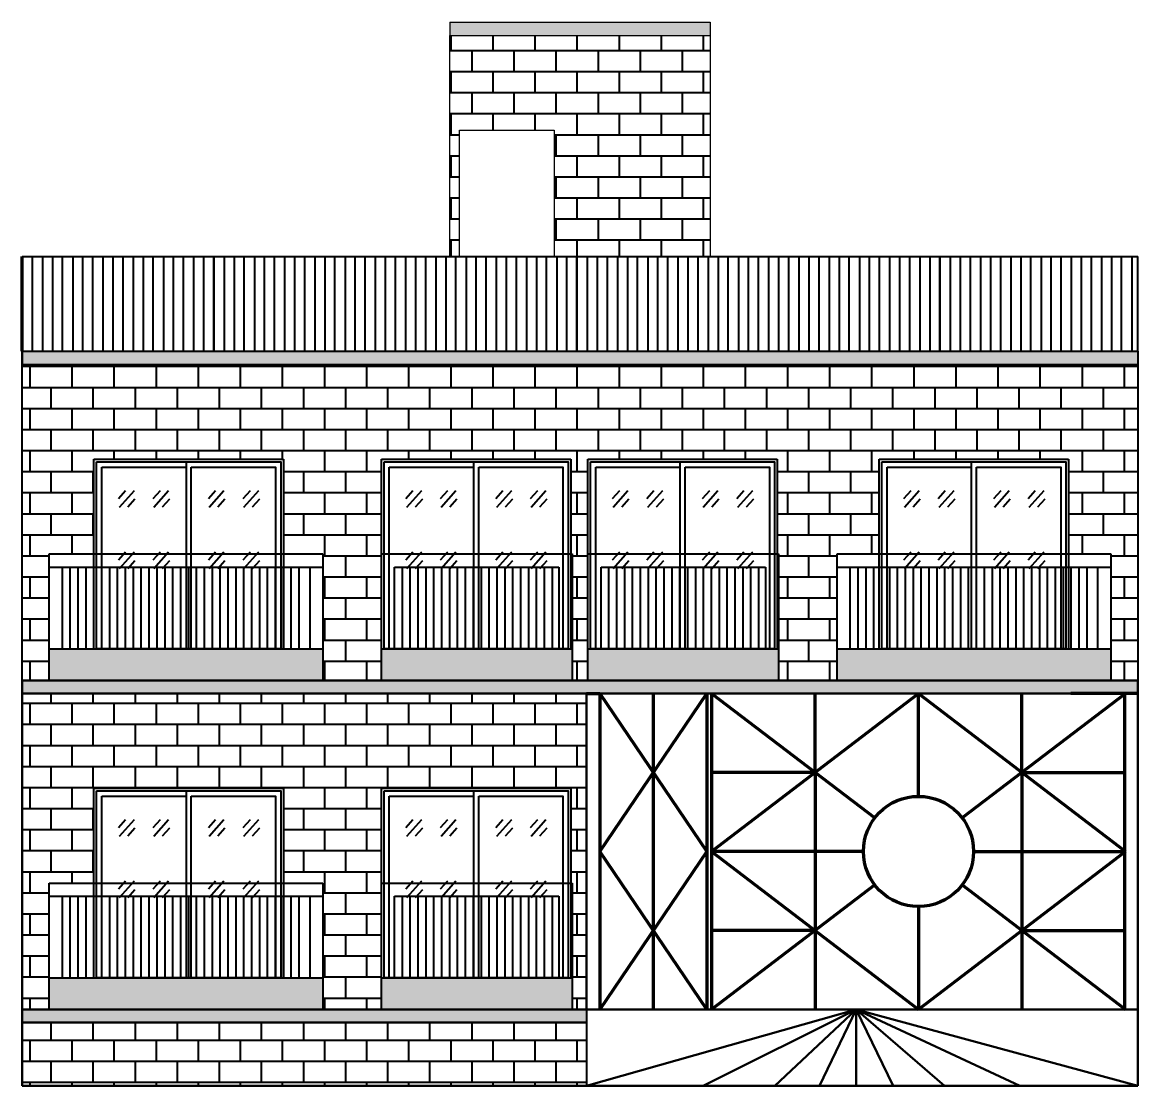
# Model space of a CAD drawing. Header units: inches. Extents: x -6918 to 21732, y -6368 to 1797.
# Drawn here: x 15717 to 16141, y -273.3 to 130.7 of the extents above; entities that cross this region are included whole.
import ezdxf

# ---------------------------------------------------------------- set-up
doc = ezdxf.new("R2010")
doc.units = ezdxf.units.IN
doc.header["$MEASUREMENT"] = 0
doc.layers.add('LINE', color=250, linetype='Continuous', lineweight=15)
doc.layers.add('Raling', color=1, linetype='Continuous', lineweight=15)
doc.layers.add('Roof', color=7, linetype='Continuous')
pattern_1 = [(50, (0, 0), (7.1726018, -0.6275213), [0.75, -8.25]), (355, (0, 0), (-1.3875133, 7.5219213), [0.6, -6.6]), (100.451444, (0.598, -0.052), (5.7850885, 6.8944), [0.637402, -7.011421]), (46.1842, (0, 2), (10.6724133, -1.655193), [1.125, -12.375]), (96.635635, (0.889, 1.862), (9.3466195, 9.741186), [0.9561034, -10.5171376]), (351.184164, (0, 2), (9.3466195, 9.741186), [0.9, -9.9]), (21, (1, 1.5), (5.9690705, -4.026189), [0.75, -8.25]), (326, (1, 1.5), (2.4331533, 7.2515005), [0.6, -6.6]), (71.451445, (1.4974, 1.1645), (8.4022238, 3.2253115), [0.637402, -7.011421]), (37.5, (0, 0), (0.12159855, 3.32893854), [0, -6.52, 0, -6.7, 0, -6.625]), (7.5, (0, 0), (2.6306954, 3.9441171), [0, -3.82, 0, -6.37, 0, -2.525]), (327.5, (-2.23, 0), (5.33822436, -0.2255487), [0, -2.5, 0, -7.8, 0, -10.35]), (317.5, (-3.23, 0), (5.8318617, 1.0010498), [0, -3.25, 0, -5.18, 0, -7.35])]

msp = doc.modelspace()

# ---------------------------------------------------------------- hatches: boundary and pattern name
at = {"layer": 'Roof', "lineweight": 40, "true_color": 0x000000, "transparency": 33554687}
h = msp.add_hatch(dxfattribs=at)
h.set_pattern_fill('AR-CONC', color=18)
h.set_pattern_definition(pattern_1)
h.paths.add_polyline_path([(15978.53, 130.7), (15879.53, 130.7), (15879.53, 125.7), (15978.53, 125.7)])
h.paths.add_polyline_path([(16141.03, 5.7), (15717.03, 5.7), (15717.03, 0.7), (16141.03, 0.7)])
h.paths.add_polyline_path([(15931.53, -244.3), (15717.03, -244.3), (15717.03, -249.3), (15931.53, -249.3)])
at = {"layer": 'Roof', "lineweight": 40, "true_color": 0xf3aa00, "transparency": 33554687}
h = msp.add_hatch(dxfattribs=at)
h.set_pattern_fill('AR-B816', color=40)
h.paths.add_polyline_path([(16141.03, 0.7), (15717.03, 0.7), (15717.03, -119.3), (15727.28, -119.3), (15727.28, -107.3), (15727.28, -71.3), (15744.28, -71.3), (15744.28, -35.3), (15816.28, -35.3), (15816.28, -71.3), (15831.28, -71.3), (15831.28, -119.3), (15853.53, -119.3), (15853.53, -107.3), (15853.53, -35.3), (15925.53, -35.3), (15925.53, -71.3), (15926.03, -71.3), (15926.03, -119.3), (15932.03, -119.3), (15932.03, -107.3), (15932.03, -35.3), (16004.03, -35.3), (16004.03, -71.3), (16004.53, -71.3), (16004.53, -119.3), (16026.78, -119.3), (16026.78, -107.3), (16026.78, -71.3), (16042.78, -71.3), (16042.78, -35.3), (16114.78, -35.3), (16114.78, -71.3), (16130.78, -71.3), (16130.78, -119.3), (16141.03, -119.3)])
h.paths.add_polyline_path([(15931.53, -124.3), (15717.03, -124.3), (15717.03, -244.3), (15727.28, -244.3), (15727.28, -232.3), (15727.28, -196.3), (15744.28, -196.3), (15744.28, -160.3), (15816.28, -160.3), (15816.28, -196.3), (15831.28, -196.3), (15831.28, -244.3), (15853.53, -244.3), (15853.53, -232.3), (15853.53, -196.3), (15853.53, -160.3), (15925.53, -160.3), (15925.53, -196.3), (15926.03, -196.3), (15926.03, -244.3), (15931.53, -244.3)])
h.paths.add_polyline_path([(15978.53, 125.7), (15879.53, 125.7), (15879.53, 41.7), (15883.19, 41.7), (15883.19, 89.7), (15919.19, 89.7), (15919.19, 41.7), (15978.53, 41.7)])
at = {"layer": 'Roof', "lineweight": 40, "true_color": 0x000000, "transparency": 33554687}
h = msp.add_hatch(dxfattribs=at)
h.set_pattern_fill('AR-CONC', color=18)
h.set_pattern_definition(pattern_1)
h.paths.add_polyline_path([(15831.28, -107.3), (15727.28, -107.3), (15727.28, -119.3), (15775.28, -119.3), (15831.28, -119.3)])
h.paths.add_polyline_path([(15926.03, -107.3), (15853.53, -107.3), (15853.53, -119.3), (15926.03, -119.3)])
h.paths.add_polyline_path([(16004.53, -107.3), (15932.03, -107.3), (15932.03, -119.3), (16004.53, -119.3)])
h.paths.add_polyline_path([(16130.78, -107.3), (16026.78, -107.3), (16026.78, -119.3), (16130.78, -119.3)])
h.paths.add_polyline_path([(16141.03, -119.3), (16026.78, -119.3), (16004.53, -119.3), (15932.03, -119.3), (15926.03, -119.3), (15853.53, -119.3), (15831.28, -119.3), (15775.28, -119.3), (15727.28, -119.3), (15717.03, -119.3), (15717.03, -124.3), (16141.03, -124.3)])
h.paths.add_polyline_path([(15831.28, -232.3), (15727.28, -232.3), (15727.28, -244.3), (15831.28, -244.3)])
h.paths.add_polyline_path([(15926.03, -232.3), (15853.53, -232.3), (15853.53, -244.3), (15926.03, -244.3)])
at = {"layer": 'Roof', "lineweight": 40, "true_color": 0xf3aa00, "transparency": 33554687}
h = msp.add_hatch(dxfattribs=at)
h.set_pattern_fill('AR-B816', color=40)
h.paths.add_polyline_path([(15931.53, -249.3), (15717.03, -249.3), (15717.03, -273.3), (15931.53, -273.3)])

# ---------------------------------------------------------------- linework, layer by layer
at = {"layer": 'LINE', "linetype": 'ByBlock', "lineweight": 25}
for p, q in [((15879.53, 130.7), (15978.53, 130.7)), ((15879.53, 130.7), (15879.53, 125.7)), ((15978.53, 130.7), (15978.53, 125.7)), ((15879.53, 41.7), (15879.53, 125.7)), ((15879.53, 125.7), (15978.53, 125.7)), ((15978.53, 125.7), (15978.53, 41.7))]:
    msp.add_line(p, q, dxfattribs=at)
msp.add_lwpolyline([(15883.19, 89.7), (15919.19, 89.7), (15919.19, 41.7), (15883.19, 41.7)], close=True, dxfattribs=at)
at = {"layer": 'Raling', "color": 18, "lineweight": 70, "true_color": 0x000000}
msp.add_line((15717.03, 5.7), (15717.03, 41.7), dxfattribs=at)
at = {"layer": 'Raling', "color": 18, "lineweight": 40, "true_color": 0x000000}
for p, q in [((15717.03, 41.7), (16141.03, 41.7)), ((15720.73, 41.7), (15720.73, 5.7)), ((15724.69, 41.7), (15724.69, 5.7)), ((15728.46, 41.7), (15728.46, 5.7)), ((15732.22, 41.7), (15732.22, 5.7)), ((15732.22, 41.7), (15732.22, 5.7)), ((15736.19, 41.7), (15736.19, 5.7)), ((15739.95, 41.7), (15739.95, 5.7)), ((15743.72, 41.7), (15743.72, 5.7)), ((15743.72, 41.7), (15743.72, 5.7)), ((15747.68, 41.7), (15747.68, 5.7)), ((15751.45, 41.7), (15751.45, 5.7)), ((15755.21, 41.7), (15755.21, 5.7)), ((15755.21, 41.7), (15755.21, 5.7)), ((15759.18, 41.7), (15759.18, 5.7)), ((15762.94, 41.7), (15762.94, 5.7)), ((15766.71, 41.7), (15766.71, 5.7)), ((15766.71, 41.7), (15766.71, 5.7)), ((15770.67, 41.7), (15770.67, 5.7)), ((15774.44, 41.7), (15774.44, 5.7)), ((15778.21, 41.7), (15778.21, 5.7)), ((15778.21, 41.7), (15778.21, 5.7)), ((15782.17, 41.7), (15782.17, 5.7)), ((15785.94, 41.7), (15785.94, 5.7)), ((15789.7, 41.7), (15789.7, 5.7)), ((15789.78, 41.7), (15789.78, 5.7)), ((15793.74, 41.7), (15793.74, 5.7)), ((15797.51, 41.7), (15797.51, 5.7)), ((15801.27, 41.7), (15801.27, 5.7)), ((15801.27, 41.7), (15801.27, 5.7)), ((15805.24, 41.7), (15805.24, 5.7)), ((15809, 41.7), (15809, 5.7)), ((15812.77, 41.7), (15812.77, 5.7)), ((15812.77, 41.7), (15812.77, 5.7)), ((15816.73, 41.7), (15816.73, 5.7)), ((15820.5, 41.7), (15820.5, 5.7)), ((15824.26, 41.7), (15824.26, 5.7)), ((15824.26, 41.7), (15824.26, 5.7)), ((15828.23, 41.7), (15828.23, 5.7)), ((15831.99, 41.7), (15831.99, 5.7)), ((15835.76, 41.7), (15835.76, 5.7)), ((15835.76, 41.7), (15835.76, 5.7)), ((15839.72, 41.7), (15839.72, 5.7)), ((15843.49, 41.7), (15843.49, 5.7)), ((15847.26, 41.7), (15847.26, 5.7)), ((15847.26, 41.7), (15847.26, 5.7)), ((15851.22, 41.7), (15851.22, 5.7)), ((15854.99, 41.7), (15854.99, 5.7)), ((15858.75, 41.7), (15858.75, 5.7)), ((15858.75, 41.7), (15858.75, 5.7)), ((15862.72, 41.7), (15862.72, 5.7)), ((15866.48, 41.7), (15866.48, 5.7)), ((15870.25, 41.7), (15870.25, 5.7)), ((15870.25, 41.7), (15870.25, 5.7)), ((15874.21, 41.7), (15874.21, 5.7)), ((15877.98, 41.7), (15877.98, 5.7)), ((15881.74, 41.7), (15881.74, 5.7)), ((15881.74, 41.7), (15881.74, 5.7)), ((15885.71, 41.7), (15885.71, 5.7)), ((15889.47, 41.7), (15889.47, 5.7)), ((15893.24, 41.7), (15893.24, 5.7)), ((15893.24, 41.7), (15893.24, 5.7)), ((15897.2, 41.7), (15897.2, 5.7)), ((15900.97, 41.7), (15900.97, 5.7)), ((15904.74, 41.7), (15904.74, 5.7)), ((15904.74, 41.7), (15904.74, 5.7)), ((15908.7, 41.7), (15908.7, 5.7)), ((15912.47, 41.7), (15912.47, 5.7)), ((15916.23, 41.7), (15916.23, 5.7)), ((15916.23, 41.7), (15916.23, 5.7)), ((15920.2, 41.7), (15920.2, 5.7)), ((15923.96, 41.7), (15923.96, 5.7)), ((15927.73, 41.7), (15927.73, 5.7)), ((15927.8, 41.7), (15927.8, 5.7)), ((15931.77, 41.7), (15931.77, 5.7)), ((15935.53, 41.7), (15935.53, 5.7)), ((15939.3, 41.7), (15939.3, 5.7)), ((15939.3, 41.7), (15939.3, 5.7)), ((15943.26, 41.7), (15943.26, 5.7)), ((15947.03, 41.7), (15947.03, 5.7)), ((15950.79, 41.7), (15950.79, 5.7)), ((15950.79, 41.7), (15950.79, 5.7)), ((15954.76, 41.7), (15954.76, 5.7)), ((15958.52, 41.7), (15958.52, 5.7)), ((15962.29, 41.7), (15962.29, 5.7)), ((15962.29, 41.7), (15962.29, 5.7)), ((15966.25, 41.7), (15966.25, 5.7)), ((15970.02, 41.7), (15970.02, 5.7)), ((15973.78, 41.7), (15973.78, 5.7)), ((15973.78, 41.7), (15973.78, 5.7)), ((15977.75, 41.7), (15977.75, 5.7)), ((15981.51, 41.7), (15981.51, 5.7)), ((15985.28, 41.7), (15985.28, 5.7)), ((15985.28, 41.7), (15985.28, 5.7)), ((15989.24, 41.7), (15989.24, 5.7)), ((15993.01, 41.7), (15993.01, 5.7)), ((15996.78, 41.7), (15996.78, 5.7)), ((15996.78, 41.7), (15996.78, 5.7)), ((16000.74, 41.7), (16000.74, 5.7)), ((16004.51, 41.7), (16004.51, 5.7)), ((16008.27, 41.7), (16008.27, 5.7)), ((16008.27, 41.7), (16008.27, 5.7)), ((16012.24, 41.7), (16012.24, 5.7)), ((16016, 41.7), (16016, 5.7)), ((16019.77, 41.7), (16019.77, 5.7)), ((16019.77, 41.7), (16019.77, 5.7)), ((16023.73, 41.7), (16023.73, 5.7)), ((16027.5, 41.7), (16027.5, 5.7)), ((16031.26, 41.7), (16031.26, 5.7)), ((16031.26, 41.7), (16031.26, 5.7)), ((16035.23, 41.7), (16035.23, 5.7)), ((16038.99, 41.7), (16038.99, 5.7)), ((16042.76, 41.7), (16042.76, 5.7)), ((16042.76, 41.7), (16042.76, 5.7)), ((16046.72, 41.7), (16046.72, 5.7)), ((16050.49, 41.7), (16050.49, 5.7)), ((16054.26, 41.7), (16054.26, 5.7)), ((16054.26, 41.7), (16054.26, 5.7)), ((16058.22, 41.7), (16058.22, 5.7)), ((16061.99, 41.7), (16061.99, 5.7)), ((16065.75, 41.7), (16065.75, 5.7)), ((16065.83, 41.7), (16065.83, 5.7)), ((16069.79, 41.7), (16069.79, 5.7)), ((16073.56, 41.7), (16073.56, 5.7)), ((16077.32, 41.7), (16077.32, 5.7)), ((16077.32, 41.7), (16077.32, 5.7)), ((16081.29, 41.7), (16081.29, 5.7)), ((16085.05, 41.7), (16085.05, 5.7)), ((16088.82, 41.7), (16088.82, 5.7)), ((16088.82, 41.7), (16088.82, 5.7)), ((16092.78, 41.7), (16092.78, 5.7)), ((16096.55, 41.7), (16096.55, 5.7)), ((16100.31, 41.7), (16100.31, 5.7)), ((16100.31, 41.7), (16100.31, 5.7)), ((16104.28, 41.7), (16104.28, 5.7)), ((16108.04, 41.7), (16108.04, 5.7)), ((16111.81, 41.7), (16111.81, 5.7)), ((16111.81, 41.7), (16111.81, 5.7)), ((16115.77, 41.7), (16115.77, 5.7)), ((16119.54, 41.7), (16119.54, 5.7)), ((16123.31, 41.7), (16123.31, 5.7)), ((16123.31, 41.7), (16123.31, 5.7)), ((16127.27, 41.7), (16127.27, 5.7)), ((16131.04, 41.7), (16131.04, 5.7)), ((16134.8, 41.7), (16134.8, 5.7)), ((16134.8, 41.7), (16134.8, 5.7)), ((16138.77, 41.7), (16138.77, 5.7)), ((16141.03, 5.7), (16141.03, 41.7)), ((15717.03, 5.7), (15717.03, 0.7)), ((15717.03, 0.7), (16141.03, 0.7)), ((15744.28, -107.3), (15744.28, -35.3)), ((15744.28, -35.3), (15816.28, -35.3)), ((15779.28, -36.3), (15779.28, -38.3)), ((15816.28, -35.3), (15816.28, -107.3)), ((15853.53, -107.3), (15853.53, -35.3)), ((15853.53, -35.3), (15925.53, -35.3)), ((15888.53, -36.3), (15888.53, -38.3)), ((15925.53, -35.3), (15925.53, -107.3)), ((15932.03, -107.3), (15932.03, -35.3)), ((15932.03, -35.3), (16004.03, -35.3)), ((15967.03, -36.3), (15967.03, -38.3)), ((16004.03, -35.3), (16004.03, -107.3)), ((16042.78, -107.3), (16042.78, -35.3)), ((16042.78, -35.3), (16114.78, -35.3)), ((16077.78, -36.3), (16077.78, -38.3)), ((16114.78, -35.3), (16114.78, -107.3)), ((15756.29, -47.28), (15753.56, -50.34)), ((15759.5, -47.28), (15753.87, -53.59)), ((15759.87, -50.48), (15757.14, -53.54)), ((15769.4, -47.28), (15766.67, -50.34)), ((15772.6, -47.28), (15766.98, -53.59)), ((15772.98, -50.48), (15770.25, -53.54)), ((15790.49, -47.28), (15787.76, -50.34)), ((15793.7, -47.28), (15788.07, -53.59)), ((15794.07, -50.48), (15791.34, -53.54)), ((15803.6, -47.28), (15800.87, -50.33)), ((15806.81, -47.28), (15801.18, -53.58)), ((15807.18, -50.48), (15804.45, -53.53)), ((15865.54, -47.28), (15862.81, -50.34)), ((15868.75, -47.28), (15863.12, -53.59)), ((15869.12, -50.48), (15866.39, -53.54)), ((15878.65, -47.28), (15875.92, -50.34)), ((15881.85, -47.28), (15876.23, -53.59)), ((15882.23, -50.48), (15879.5, -53.54)), ((15899.74, -47.28), (15897.01, -50.34)), ((15902.95, -47.28), (15897.32, -53.59)), ((15903.32, -50.48), (15900.59, -53.54)), ((15912.85, -47.28), (15910.12, -50.33)), ((15916.06, -47.28), (15910.43, -53.58)), ((15916.43, -50.48), (15913.7, -53.53)), ((15944.04, -47.28), (15941.31, -50.34)), ((15947.25, -47.28), (15941.62, -53.59)), ((15947.62, -50.48), (15944.89, -53.54)), ((15957.15, -47.28), (15954.42, -50.34)), ((15960.35, -47.28), (15954.73, -53.59)), ((15960.73, -50.48), (15958, -53.54)), ((15978.24, -47.28), (15975.51, -50.34)), ((15981.45, -47.28), (15975.82, -53.59)), ((15981.82, -50.48), (15979.09, -53.54)), ((15991.35, -47.28), (15988.62, -50.33)), ((15994.56, -47.28), (15988.93, -53.58)), ((15994.93, -50.48), (15992.2, -53.53)), ((16054.79, -47.28), (16052.06, -50.34)), ((16058, -47.28), (16052.37, -53.59)), ((16058.37, -50.48), (16055.64, -53.54)), ((16067.9, -47.28), (16065.17, -50.34)), ((16071.1, -47.28), (16065.48, -53.59)), ((16071.48, -50.48), (16068.75, -53.54)), ((16088.99, -47.28), (16086.26, -50.34)), ((16092.2, -47.28), (16086.57, -53.59)), ((16092.57, -50.48), (16089.84, -53.54)), ((16102.1, -47.28), (16099.37, -50.33)), ((16105.31, -47.28), (16099.68, -53.58)), ((16105.68, -50.48), (16102.95, -53.53)), ((15727.28, -119.3), (15727.28, -71.3)), ((15727.28, -71.3), (15831.28, -71.3)), ((15756.29, -70.64), (15753.56, -73.7)), ((15759.5, -70.65), (15753.87, -76.95)), ((15769.4, -70.64), (15766.67, -73.7)), ((15772.6, -70.65), (15766.98, -76.95)), ((15790.49, -70.64), (15787.76, -73.7)), ((15793.7, -70.65), (15788.07, -76.95)), ((15803.6, -70.64), (15800.87, -73.7)), ((15806.81, -70.65), (15801.18, -76.95)), ((15831.28, -71.3), (15831.28, -119.3)), ((15853.53, -119.3), (15853.53, -71.3)), ((15853.53, -71.3), (15926.03, -71.3)), ((15865.54, -70.64), (15862.81, -73.7)), ((15868.75, -70.65), (15863.12, -76.95)), ((15878.65, -70.64), (15875.92, -73.7)), ((15881.85, -70.65), (15876.23, -76.95)), ((15899.74, -70.64), (15897.01, -73.7)), ((15902.95, -70.65), (15897.32, -76.95)), ((15912.85, -70.64), (15910.12, -73.7)), ((15916.06, -70.65), (15910.43, -76.95)), ((15926.03, -71.3), (15926.03, -119.3)), ((15932.03, -119.3), (15932.03, -71.3)), ((15932.03, -71.3), (16004.53, -71.3)), ((15944.04, -70.64), (15941.31, -73.7)), ((15947.25, -70.65), (15941.62, -76.95)), ((15957.15, -70.64), (15954.42, -73.7)), ((15960.35, -70.65), (15954.73, -76.95)), ((15978.24, -70.64), (15975.51, -73.7)), ((15981.45, -70.65), (15975.82, -76.95)), ((15991.35, -70.64), (15988.62, -73.7)), ((15994.56, -70.65), (15988.93, -76.95)), ((16004.53, -71.3), (16004.53, -119.3)), ((16026.78, -119.3), (16026.78, -71.3)), ((16026.78, -71.3), (16130.78, -71.3)), ((16026.78, -119.3), (16026.78, -71.3)), ((16026.78, -71.3), (16130.78, -71.3)), ((16054.79, -70.64), (16052.06, -73.7)), ((16058, -70.65), (16052.37, -76.95)), ((16067.9, -70.64), (16065.17, -73.7)), ((16071.1, -70.65), (16065.48, -76.95)), ((16088.99, -70.64), (16086.26, -73.7)), ((16092.2, -70.65), (16086.57, -76.95)), ((16102.1, -70.64), (16099.37, -73.7)), ((16105.31, -70.65), (16099.68, -76.95)), ((16130.78, -71.3), (16130.78, -119.3)), ((16130.78, -71.3), (16130.78, -119.3)), ((15727.28, -76.3), (15831.28, -76.3)), ((15732.28, -107.3), (15732.28, -76.3)), ((15735.28, -107.3), (15735.28, -76.3)), ((15738.28, -107.3), (15738.28, -76.3)), ((15741.28, -107.3), (15741.28, -76.3)), ((15744.28, -107.3), (15744.28, -76.3)), ((15747.28, -107.3), (15747.28, -76.3)), ((15750.28, -107.3), (15750.28, -76.3)), ((15753.28, -107.3), (15753.28, -76.3)), ((15753.28, -107.3), (15753.28, -76.3)), ((15756.28, -107.3), (15756.28, -76.3)), ((15759.87, -73.84), (15757.14, -76.9)), ((15759.28, -107.3), (15759.28, -76.3)), ((15762.28, -107.3), (15762.28, -76.3)), ((15765.28, -107.3), (15765.28, -76.3)), ((15768.28, -107.3), (15768.28, -76.3)), ((15772.98, -73.84), (15770.25, -76.9)), ((15771.28, -107.3), (15771.28, -76.3)), ((15771.28, -107.3), (15771.28, -76.3)), ((15774.28, -107.3), (15774.28, -76.3)), ((15777.28, -107.3), (15777.28, -76.3)), ((15780.28, -107.3), (15780.28, -76.3)), ((15783.28, -107.3), (15783.28, -76.3)), ((15786.28, -107.3), (15786.28, -76.3)), ((15789.28, -107.3), (15789.28, -76.3)), ((15789.28, -107.3), (15789.28, -76.3)), ((15794.07, -73.84), (15791.34, -76.9)), ((15792.28, -107.3), (15792.28, -76.3)), ((15795.28, -107.3), (15795.28, -76.3)), ((15798.28, -107.3), (15798.28, -76.3)), ((15801.28, -107.3), (15801.28, -76.3)), ((15804.28, -107.3), (15804.28, -76.3)), ((15807.18, -73.84), (15804.45, -76.9)), ((15807.28, -107.3), (15807.28, -76.3)), ((15807.28, -107.3), (15807.28, -76.3)), ((15810.28, -107.3), (15810.28, -76.3)), ((15813.28, -107.3), (15813.28, -76.3)), ((15816.28, -107.3), (15816.28, -76.3)), ((15819.28, -107.3), (15819.28, -76.3)), ((15822.28, -107.3), (15822.28, -76.3)), ((15826.28, -76.3), (15826.28, -107.3)), ((15858.53, -107.3), (15858.53, -76.3)), ((15858.53, -76.3), (15921.03, -76.3)), ((15861.53, -107.3), (15861.53, -76.3)), ((15864.53, -107.3), (15864.53, -76.3)), ((15869.12, -73.84), (15866.39, -76.9)), ((15867.53, -107.3), (15867.53, -76.3)), ((15870.53, -107.3), (15870.53, -76.3)), ((15873.53, -107.3), (15873.53, -76.3)), ((15876.53, -107.3), (15876.53, -76.3)), ((15882.23, -73.84), (15879.5, -76.9)), ((15879.53, -107.3), (15879.53, -76.3)), ((15882.53, -107.3), (15882.53, -76.3)), ((15882.53, -107.3), (15882.53, -76.3)), ((15885.53, -107.3), (15885.53, -76.3)), ((15888.53, -107.3), (15888.53, -76.3)), ((15891.53, -107.3), (15891.53, -76.3)), ((15894.53, -107.3), (15894.53, -76.3)), ((15897.53, -107.3), (15897.53, -76.3)), ((15900.53, -107.3), (15900.53, -76.3)), ((15903.32, -73.84), (15900.59, -76.9)), ((15903.53, -107.3), (15903.53, -76.3)), ((15903.53, -107.3), (15903.53, -76.3)), ((15906.53, -107.3), (15906.53, -76.3)), ((15909.53, -107.3), (15909.53, -76.3)), ((15912.53, -107.3), (15912.53, -76.3)), ((15916.43, -73.84), (15913.7, -76.9)), ((15915.53, -107.3), (15915.53, -76.3)), ((15918.53, -107.3), (15918.53, -76.3)), ((15921.03, -76.3), (15921.03, -107.3)), ((15937.03, -107.3), (15937.03, -76.3)), ((15937.03, -76.3), (15999.53, -76.3)), ((15940.03, -107.3), (15940.03, -76.3)), ((15943.03, -107.3), (15943.03, -76.3)), ((15947.62, -73.84), (15944.89, -76.9)), ((15946.03, -107.3), (15946.03, -76.3)), ((15949.03, -107.3), (15949.03, -76.3)), ((15952.03, -107.3), (15952.03, -76.3)), ((15955.03, -107.3), (15955.03, -76.3)), ((15960.73, -73.84), (15958, -76.9)), ((15958.03, -107.3), (15958.03, -76.3)), ((15961.03, -107.3), (15961.03, -76.3)), ((15961.03, -107.3), (15961.03, -76.3)), ((15964.03, -107.3), (15964.03, -76.3)), ((15967.03, -107.3), (15967.03, -76.3)), ((15970.03, -107.3), (15970.03, -76.3)), ((15973.03, -107.3), (15973.03, -76.3)), ((15976.03, -107.3), (15976.03, -76.3)), ((15979.03, -107.3), (15979.03, -76.3)), ((15981.82, -73.84), (15979.09, -76.9)), ((15982.03, -107.3), (15982.03, -76.3)), ((15982.03, -107.3), (15982.03, -76.3)), ((15985.03, -107.3), (15985.03, -76.3)), ((15988.03, -107.3), (15988.03, -76.3)), ((15991.03, -107.3), (15991.03, -76.3)), ((15994.93, -73.84), (15992.2, -76.9)), ((15994.03, -107.3), (15994.03, -76.3)), ((15997.03, -107.3), (15997.03, -76.3)), ((15999.53, -76.3), (15999.53, -107.3)), ((16026.78, -76.3), (16130.78, -76.3)), ((16031.78, -107.3), (16031.78, -76.3)), ((16034.78, -107.3), (16034.78, -76.3)), ((16037.78, -107.3), (16037.78, -76.3)), ((16040.78, -107.3), (16040.78, -76.3)), ((16043.78, -107.3), (16043.78, -76.3)), ((16046.78, -107.3), (16046.78, -76.3)), ((16049.78, -107.3), (16049.78, -76.3)), ((16052.78, -107.3), (16052.78, -76.3)), ((16052.78, -107.3), (16052.78, -76.3)), ((16058.37, -73.84), (16055.64, -76.9)), ((16055.78, -107.3), (16055.78, -76.3)), ((16058.78, -107.3), (16058.78, -76.3)), ((16061.78, -107.3), (16061.78, -76.3)), ((16064.78, -107.3), (16064.78, -76.3)), ((16067.78, -107.3), (16067.78, -76.3)), ((16071.48, -73.84), (16068.75, -76.9)), ((16070.78, -107.3), (16070.78, -76.3)), ((16070.78, -107.3), (16070.78, -76.3)), ((16073.78, -107.3), (16073.78, -76.3)), ((16076.78, -107.3), (16076.78, -76.3)), ((16079.78, -107.3), (16079.78, -76.3)), ((16082.78, -107.3), (16082.78, -76.3)), ((16085.78, -107.3), (16085.78, -76.3)), ((16088.78, -107.3), (16088.78, -76.3)), ((16088.78, -107.3), (16088.78, -76.3)), ((16092.57, -73.84), (16089.84, -76.9)), ((16091.78, -107.3), (16091.78, -76.3)), ((16094.78, -107.3), (16094.78, -76.3)), ((16097.78, -107.3), (16097.78, -76.3)), ((16100.78, -107.3), (16100.78, -76.3)), ((16105.68, -73.84), (16102.95, -76.9)), ((16103.78, -107.3), (16103.78, -76.3)), ((16106.78, -107.3), (16106.78, -76.3)), ((16106.78, -107.3), (16106.78, -76.3)), ((16109.78, -107.3), (16109.78, -76.3)), ((16112.78, -107.3), (16112.78, -76.3)), ((16115.78, -107.3), (16115.78, -76.3)), ((16118.78, -107.3), (16118.78, -76.3)), ((16121.78, -107.3), (16121.78, -76.3)), ((16125.78, -76.3), (16125.78, -107.3)), ((15727.28, -119.3), (15727.28, -107.3)), ((15727.28, -107.3), (15831.28, -107.3)), ((15744.28, -107.3), (15816.28, -107.3)), ((15853.53, -119.3), (15853.53, -107.3)), ((15853.53, -107.3), (15926.03, -107.3)), ((15853.53, -107.3), (15925.53, -107.3)), ((15932.03, -119.3), (15932.03, -107.3)), ((15932.03, -107.3), (16004.53, -107.3)), ((15932.03, -107.3), (16004.03, -107.3)), ((16026.78, -119.3), (16026.78, -107.3)), ((16026.78, -107.3), (16130.78, -107.3)), ((16042.78, -107.3), (16114.78, -107.3)), ((15727.28, -119.3), (15775.28, -119.3)), ((15744.28, -232.3), (15744.28, -160.3)), ((15744.28, -160.3), (15816.28, -160.3)), ((15816.28, -160.3), (15816.28, -232.3)), ((15853.53, -232.3), (15853.53, -160.3)), ((15853.53, -160.3), (15925.53, -160.3)), ((15925.53, -160.3), (15925.53, -232.3)), ((15779.28, -161.3), (15779.28, -163.3)), ((15888.53, -161.3), (15888.53, -163.3)), ((15756.29, -172.28), (15753.56, -175.34)), ((15759.5, -172.28), (15753.87, -178.59)), ((15769.4, -172.28), (15766.67, -175.34)), ((15772.6, -172.28), (15766.98, -178.59)), ((15790.49, -172.28), (15787.76, -175.34)), ((15793.7, -172.28), (15788.07, -178.59)), ((15803.6, -172.28), (15800.87, -175.33)), ((15806.81, -172.28), (15801.18, -178.58)), ((15865.54, -172.28), (15862.81, -175.34)), ((15868.75, -172.28), (15863.12, -178.59)), ((15878.65, -172.28), (15875.92, -175.34)), ((15881.85, -172.28), (15876.23, -178.59)), ((15899.74, -172.28), (15897.01, -175.34)), ((15902.95, -172.28), (15897.32, -178.59)), ((15912.85, -172.28), (15910.12, -175.33)), ((15916.06, -172.28), (15910.43, -178.58)), ((15759.87, -175.48), (15757.14, -178.54)), ((15772.98, -175.48), (15770.25, -178.54)), ((15794.07, -175.48), (15791.34, -178.54)), ((15807.18, -175.48), (15804.45, -178.53)), ((15869.12, -175.48), (15866.39, -178.54)), ((15882.23, -175.48), (15879.5, -178.54)), ((15903.32, -175.48), (15900.59, -178.54)), ((15916.43, -175.48), (15913.7, -178.53)), ((15727.28, -244.3), (15727.28, -196.3)), ((15727.28, -196.3), (15831.28, -196.3)), ((15756.29, -195.64), (15753.56, -198.7)), ((15759.5, -195.65), (15753.87, -201.95)), ((15759.87, -198.84), (15757.14, -201.9)), ((15769.4, -195.64), (15766.67, -198.7)), ((15772.6, -195.65), (15766.98, -201.95)), ((15772.98, -198.84), (15770.25, -201.9)), ((15790.49, -195.64), (15787.76, -198.7)), ((15793.7, -195.65), (15788.07, -201.95)), ((15794.07, -198.84), (15791.34, -201.9)), ((15803.6, -195.64), (15800.87, -198.7)), ((15806.81, -195.65), (15801.18, -201.95)), ((15807.18, -198.84), (15804.45, -201.9)), ((15831.28, -196.3), (15831.28, -244.3)), ((15853.53, -244.3), (15853.53, -196.3)), ((15853.53, -196.3), (15926.03, -196.3)), ((15865.54, -195.64), (15862.81, -198.7)), ((15868.75, -195.65), (15863.12, -201.95)), ((15869.12, -198.84), (15866.39, -201.9)), ((15878.65, -195.64), (15875.92, -198.7)), ((15881.85, -195.65), (15876.23, -201.95)), ((15882.23, -198.84), (15879.5, -201.9)), ((15899.74, -195.64), (15897.01, -198.7)), ((15902.95, -195.65), (15897.32, -201.95)), ((15903.32, -198.84), (15900.59, -201.9)), ((15912.85, -195.64), (15910.12, -198.7)), ((15916.06, -195.65), (15910.43, -201.95)), ((15916.43, -198.84), (15913.7, -201.9)), ((15926.03, -196.3), (15926.03, -244.3)), ((15727.28, -201.3), (15831.28, -201.3)), ((15732.28, -232.3), (15732.28, -201.3)), ((15735.28, -232.3), (15735.28, -201.3)), ((15738.28, -232.3), (15738.28, -201.3)), ((15741.28, -232.3), (15741.28, -201.3)), ((15744.28, -232.3), (15744.28, -201.3)), ((15747.28, -232.3), (15747.28, -201.3)), ((15750.28, -232.3), (15750.28, -201.3)), ((15753.28, -232.3), (15753.28, -201.3)), ((15753.28, -232.3), (15753.28, -201.3)), ((15756.28, -232.3), (15756.28, -201.3)), ((15759.28, -232.3), (15759.28, -201.3)), ((15762.28, -232.3), (15762.28, -201.3)), ((15765.28, -232.3), (15765.28, -201.3)), ((15768.28, -232.3), (15768.28, -201.3)), ((15771.28, -232.3), (15771.28, -201.3)), ((15771.28, -232.3), (15771.28, -201.3)), ((15774.28, -232.3), (15774.28, -201.3)), ((15777.28, -232.3), (15777.28, -201.3)), ((15780.28, -232.3), (15780.28, -201.3)), ((15783.28, -232.3), (15783.28, -201.3)), ((15786.28, -232.3), (15786.28, -201.3)), ((15789.28, -232.3), (15789.28, -201.3)), ((15789.28, -232.3), (15789.28, -201.3)), ((15792.28, -232.3), (15792.28, -201.3)), ((15795.28, -232.3), (15795.28, -201.3)), ((15798.28, -232.3), (15798.28, -201.3)), ((15801.28, -232.3), (15801.28, -201.3)), ((15804.28, -232.3), (15804.28, -201.3)), ((15807.28, -232.3), (15807.28, -201.3)), ((15807.28, -232.3), (15807.28, -201.3)), ((15810.28, -232.3), (15810.28, -201.3)), ((15813.28, -232.3), (15813.28, -201.3)), ((15816.28, -232.3), (15816.28, -201.3)), ((15819.28, -232.3), (15819.28, -201.3)), ((15822.28, -232.3), (15822.28, -201.3)), ((15826.28, -201.3), (15826.28, -232.3)), ((15858.53, -232.3), (15858.53, -201.3)), ((15858.53, -201.3), (15921.03, -201.3)), ((15861.53, -232.3), (15861.53, -201.3)), ((15864.53, -232.3), (15864.53, -201.3)), ((15867.53, -232.3), (15867.53, -201.3)), ((15870.53, -232.3), (15870.53, -201.3)), ((15873.53, -232.3), (15873.53, -201.3)), ((15876.53, -232.3), (15876.53, -201.3)), ((15879.53, -232.3), (15879.53, -201.3)), ((15882.53, -232.3), (15882.53, -201.3)), ((15882.53, -232.3), (15882.53, -201.3)), ((15885.53, -232.3), (15885.53, -201.3)), ((15888.53, -232.3), (15888.53, -201.3)), ((15891.53, -232.3), (15891.53, -201.3)), ((15894.53, -232.3), (15894.53, -201.3)), ((15897.53, -232.3), (15897.53, -201.3)), ((15900.53, -232.3), (15900.53, -201.3)), ((15903.53, -232.3), (15903.53, -201.3)), ((15903.53, -232.3), (15903.53, -201.3)), ((15906.53, -232.3), (15906.53, -201.3)), ((15909.53, -232.3), (15909.53, -201.3)), ((15912.53, -232.3), (15912.53, -201.3)), ((15915.53, -232.3), (15915.53, -201.3)), ((15918.53, -232.3), (15918.53, -201.3)), ((15921.03, -201.3), (15921.03, -232.3)), ((15727.28, -244.3), (15727.28, -232.3)), ((15727.28, -232.3), (15831.28, -232.3)), ((15744.28, -232.3), (15816.28, -232.3)), ((15853.53, -244.3), (15853.53, -232.3)), ((15853.53, -232.3), (15926.03, -232.3)), ((15853.53, -232.3), (15925.53, -232.3)), ((15931.53, -244.3), (15931.53, -273.3))]:
    msp.add_line(p, q, dxfattribs=at)
at = {"layer": 'Raling', "color": 18, "lineweight": 50, "true_color": 0x000000}
for p, q in [((15717.03, -124.3), (15717.03, -119.3)), ((16141.03, -119.3), (15717.03, -119.3)), ((16141.03, -124.3), (16141.03, -119.3)), ((15931.53, -124.3), (15931.53, -244.3)), ((15717.03, -244.3), (15717.03, -249.3)), ((16141.03, -244.3), (16141.03, -249.3)), ((15931.53, -249.3), (15717.03, -249.3)), ((15717.03, -249.3), (15717.03, -273.3)), ((16141.03, -249.3), (16141.03, -273.3)), ((16141.03, -273.3), (15717.03, -273.3))]:
    msp.add_line(p, q, dxfattribs=at)
at = {"layer": 'Raling', "color": 7, "lineweight": 70}
for p, q in [((15931.53, -124.3), (15936.53, -124.3)), ((15936.53, -124.3), (15936.53, -244.3)), ((15936.53, -124.3), (15977.3, -184.3)), ((15936.53, -184.3), (15977.3, -124.3)), ((15956.83, -124.3), (15956.83, -244.3)), ((15977.3, -124.3), (15977.3, -244.3)), ((15979.04, -124.3), (15979.04, -244.3)), ((15979.04, -124.3), (16041.05, -171.6)), ((15979.04, -184.3), (16057.69, -124.3)), ((16018.37, -154.3), (16018.37, -124.3)), ((16057.69, -163.37), (16057.69, -124.3)), ((16057.69, -124.3), (16136.34, -184.3)), ((16136.34, -124.3), (16074.33, -171.6)), ((16097.02, -154.3), (16097.02, -124.3)), ((16136.03, -124.3), (16115.57, -124.3)), ((16138.53, -124.3), (16133.53, -124.3)), ((16141.03, -124.3), (16136.03, -124.3)), ((16141.03, -124.3), (16136.03, -124.3)), ((16136.03, -124.3), (16136.03, -244.3)), ((16018.37, -154.3), (15979.04, -154.3)), ((16018.37, -154.69), (16018.37, -184.69)), ((16097.02, -154.3), (16097.02, -244.3)), ((16097.02, -154.3), (16136.34, -154.3)), ((15977.3, -184.3), (15936.53, -244.3)), ((15977.3, -244.3), (15936.53, -184.3)), ((16036.76, -184.3), (15979.04, -184.3)), ((15979.04, -184.3), (16057.69, -244.3)), ((16018.37, -184.3), (16018.37, -244.3)), ((16136.34, -184.3), (16057.69, -244.3)), ((16078.62, -184.3), (16136.34, -184.3)), ((16041.05, -197), (15979.04, -244.3)), ((16074.33, -197), (16136.34, -244.3)), ((16057.69, -205.23), (16057.69, -244.3)), ((16018.37, -214.3), (15979.04, -214.3)), ((16097.02, -214.3), (16136.34, -214.3))]:
    msp.add_line(p, q, dxfattribs=at)
at = {"layer": 'Raling', "color": 7, "lineweight": 50}
for p, q in [((15931.53, -273.3), (16034.03, -244.3)), ((16034.03, -244.3), (15975.91, -273.3)), ((16034.03, -244.3), (16003.13, -273.3)), ((16034.03, -244.3), (16020.02, -273.3)), ((16034.03, -244.3), (16034.03, -273.3)), ((16141.03, -273.3), (16034.03, -244.3)), ((16034.03, -244.3), (16096.19, -273.3)), ((16034.03, -244.3), (16067.58, -273.3)), ((16034.03, -244.3), (16048.05, -273.3))]:
    msp.add_line(p, q, dxfattribs=at)
at = {"layer": 'Raling', "color": 18, "lineweight": 40, "true_color": 0x000000}
for points in [[(15717.03, 5.7), (16141.03, 5.7), (16141.03, -119.3), (15717.03, -119.3)], [(15745.28, -36.3), (15815.28, -36.3), (15815.28, -107.3), (15745.28, -107.3)], [(15854.53, -36.3), (15924.53, -36.3), (15924.53, -107.3), (15854.53, -107.3)], [(15933.03, -36.3), (16003.03, -36.3), (16003.03, -107.3), (15933.03, -107.3)], [(16043.78, -36.3), (16113.78, -36.3), (16113.78, -107.3), (16043.78, -107.3)], [(15747.28, -38.3), (15779.28, -38.3), (15779.28, -107.3), (15747.28, -107.3)], [(15781.28, -38.3), (15813.28, -38.3), (15813.28, -107.3), (15781.28, -107.3)], [(15856.53, -38.3), (15888.53, -38.3), (15888.53, -107.3), (15856.53, -107.3)], [(15890.53, -38.3), (15922.53, -38.3), (15922.53, -107.3), (15890.53, -107.3)], [(15935.03, -38.3), (15967.03, -38.3), (15967.03, -107.3), (15935.03, -107.3)], [(15969.03, -38.3), (16001.03, -38.3), (16001.03, -107.3), (15969.03, -107.3)], [(16045.78, -38.3), (16077.78, -38.3), (16077.78, -107.3), (16045.78, -107.3)], [(16079.78, -38.3), (16111.78, -38.3), (16111.78, -107.3), (16079.78, -107.3)], [(15745.28, -161.3), (15815.28, -161.3), (15815.28, -232.3), (15745.28, -232.3)], [(15747.28, -163.3), (15779.28, -163.3), (15779.28, -232.3), (15747.28, -232.3)], [(15781.28, -163.3), (15813.28, -163.3), (15813.28, -232.3), (15781.28, -232.3)], [(15854.53, -161.3), (15924.53, -161.3), (15924.53, -232.3), (15854.53, -232.3)], [(15856.53, -163.3), (15888.53, -163.3), (15888.53, -232.3), (15856.53, -232.3)], [(15890.53, -163.3), (15922.53, -163.3), (15922.53, -232.3), (15890.53, -232.3)]]:
    msp.add_lwpolyline(points, close=True, dxfattribs=at)
at = {"layer": 'Raling', "color": 18, "lineweight": 50, "true_color": 0x000000}
msp.add_lwpolyline([(15717.03, -124.3), (16141.03, -124.3), (16141.03, -244.3), (15717.03, -244.3)], close=True, dxfattribs=at)
at = {"layer": 'Raling', "color": 7, "lineweight": 50}
msp.add_lwpolyline([(15931.53, -124.3), (16141.03, -124.3), (16141.03, -244.3), (15931.53, -244.3)], close=True, dxfattribs=at)
at = {"layer": 'Raling', "color": 7, "lineweight": 70}
msp.add_circle((16057.69, -184.3), 20.93, dxfattribs=at)

doc.saveas('drawing.dxf')
